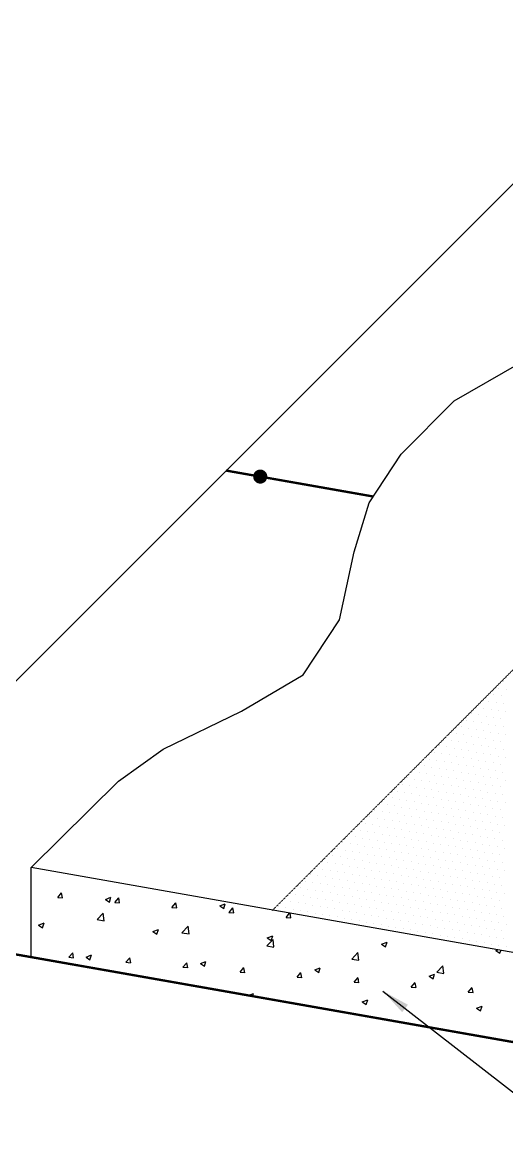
# Model space of a CAD drawing. Header units: millimetres. Extents: x -2888 to 18917, y -816 to 5133.
# Drawn here: x 17260.7 to 17464.5, y 2924.5 to 3399.7 of the extents above; entities that cross this region are included whole.
import ezdxf

# ---------------------------------------------------------------- set-up
doc = ezdxf.new("R2010")
doc.units = ezdxf.units.MM
doc.linetypes.add('PUNTEGGIATA', pattern=[0.25, 0, -0.25])
doc.layers.add('GRI_R_254', color=254, linetype='Continuous')

# ---------------------------------------------------------------- blocks, each defined once
blk = doc.blocks.new('*X49')
at = {"color": 0}
for p, q in [((38.1496, 77.0322), (38.1496, 77.0322)), ((38.0861, 76.9467), (38.0861, 76.9467)), ((38.1179, 76.9894), (38.1179, 76.9894)), ((38.1648, 76.9812), (38.1648, 76.9812)), ((37.9758, 76.8694), (37.9758, 76.8694)), ((38.0544, 76.9039), (38.0544, 76.9039)), ((38.1013, 76.8956), (38.1013, 76.8956)), ((38.133, 76.9384), (38.133, 76.9384)), ((38.1482, 76.8873), (38.1482, 76.8873)), ((37.9441, 76.8266), (37.9441, 76.8266)), ((37.991, 76.8184), (37.991, 76.8184)), ((38.0227, 76.8611), (38.0227, 76.8611)), ((38.0379, 76.8101), (38.0379, 76.8101)), ((38.0696, 76.8529), (38.0696, 76.8529)), ((38.0848, 76.8018), (38.0848, 76.8018)), ((38.1165, 76.8446), (38.1165, 76.8446)), ((38.1634, 76.8363), (38.1634, 76.8363)), ((37.8806, 76.7411), (37.8806, 76.7411)), ((37.9124, 76.7839), (37.9124, 76.7839)), ((37.9275, 76.7328), (37.9275, 76.7328)), ((37.9593, 76.7756), (37.9593, 76.7756)), ((37.9744, 76.7246), (37.9744, 76.7246)), ((38.0062, 76.7673), (38.0062, 76.7673)), ((38.0531, 76.759), (38.0531, 76.759)), ((38.1, 76.7508), (38.1, 76.7508)), ((38.1317, 76.7935), (38.1317, 76.7935)), ((38.1469, 76.7425), (38.1469, 76.7425)), ((37.7703, 76.6638), (37.7703, 76.6638)), ((37.8172, 76.6556), (37.8172, 76.6556)), ((37.8489, 76.6983), (37.8489, 76.6983)), ((37.8958, 76.6901), (37.8958, 76.6901)), ((37.9427, 76.6818), (37.9427, 76.6818)), ((37.9896, 76.6735), (37.9896, 76.6735)), ((38.0213, 76.7163), (38.0213, 76.7163)), ((38.0365, 76.6652), (38.0365, 76.6652)), ((38.0682, 76.708), (38.0682, 76.708)), ((38.0834, 76.657), (38.0834, 76.657)), ((38.1151, 76.6997), (38.1151, 76.6997)), ((38.162, 76.6915), (38.162, 76.6915)), ((37.7386, 76.6211), (37.7386, 76.6211)), ((37.7855, 76.6128), (37.7855, 76.6128)), ((37.8324, 76.6045), (37.8324, 76.6045)), ((37.8641, 76.6473), (37.8641, 76.6473)), ((37.8793, 76.5963), (37.8793, 76.5963)), ((37.911, 76.639), (37.911, 76.639)), ((37.9262, 76.588), (37.9262, 76.588)), ((37.9579, 76.6307), (37.9579, 76.6307)), ((38.0048, 76.6225), (38.0048, 76.6225)), ((38.0517, 76.6142), (38.0517, 76.6142)), ((38.0986, 76.6059), (38.0986, 76.6059)), ((38.1303, 76.6487), (38.1303, 76.6487)), ((38.1455, 76.5977), (38.1455, 76.5977)), ((37.6751, 76.5355), (37.6751, 76.5355)), ((37.7068, 76.5783), (37.7068, 76.5783)), ((37.722, 76.5273), (37.722, 76.5273)), ((37.7537, 76.57), (37.7537, 76.57)), ((37.7689, 76.519), (37.7689, 76.519)), ((37.8006, 76.5618), (37.8006, 76.5618)), ((37.8158, 76.5107), (37.8158, 76.5107)), ((37.8476, 76.5535), (37.8476, 76.5535)), ((37.8945, 76.5452), (37.8945, 76.5452)), ((37.9414, 76.5369), (37.9414, 76.5369)), ((37.9731, 76.5797), (37.9731, 76.5797)), ((37.9883, 76.5287), (37.9883, 76.5287)), ((38.02, 76.5714), (38.02, 76.5714)), ((38.0352, 76.5204), (38.0352, 76.5204)), ((38.0669, 76.5632), (38.0669, 76.5632)), ((38.0821, 76.5121), (38.0821, 76.5121)), ((38.1138, 76.5549), (38.1138, 76.5549)), ((38.1607, 76.5466), (38.1607, 76.5466)), ((37.5648, 76.4583), (37.5648, 76.4583)), ((37.6117, 76.45), (37.6117, 76.45)), ((37.6434, 76.4928), (37.6434, 76.4928)), ((37.6586, 76.4417), (37.6586, 76.4417)), ((37.6903, 76.4845), (37.6903, 76.4845)), ((37.7372, 76.4762), (37.7372, 76.4762)), ((37.7841, 76.468), (37.7841, 76.468)), ((37.831, 76.4597), (37.831, 76.4597)), ((37.8627, 76.5024), (37.8627, 76.5024)), ((37.8779, 76.4514), (37.8779, 76.4514)), ((37.9096, 76.4942), (37.9096, 76.4942)), ((37.9248, 76.4431), (37.9248, 76.4431)), ((37.9565, 76.4859), (37.9565, 76.4859)), ((38.0034, 76.4776), (38.0034, 76.4776)), ((38.0503, 76.4694), (38.0503, 76.4694)), ((38.0972, 76.4611), (38.0972, 76.4611)), ((38.129, 76.5039), (38.129, 76.5039)), ((38.1441, 76.4528), (38.1441, 76.4528)), ((37.5013, 76.3727), (37.5013, 76.3727)), ((37.5331, 76.4155), (37.5331, 76.4155)), ((37.5482, 76.3645), (37.5482, 76.3645)), ((37.58, 76.4072), (37.58, 76.4072)), ((37.6269, 76.399), (37.6269, 76.399)), ((37.6738, 76.3907), (37.6738, 76.3907)), ((37.7055, 76.4335), (37.7055, 76.4335)), ((37.7207, 76.3824), (37.7207, 76.3824)), ((37.7524, 76.4252), (37.7524, 76.4252)), ((37.7676, 76.3742), (37.7676, 76.3742)), ((37.7993, 76.4169), (37.7993, 76.4169)), ((37.8145, 76.3659), (37.8145, 76.3659)), ((37.8462, 76.4086), (37.8462, 76.4086)), ((37.8931, 76.4004), (37.8931, 76.4004)), ((37.94, 76.3921), (37.94, 76.3921)), ((37.9717, 76.4349), (37.9717, 76.4349)), ((37.9869, 76.3838), (37.9869, 76.3838)), ((38.0186, 76.4266), (38.0186, 76.4266)), ((38.0338, 76.3756), (38.0338, 76.3756)), ((38.0655, 76.4183), (38.0655, 76.4183)), ((38.0807, 76.3673), (38.0807, 76.3673)), ((38.1124, 76.4101), (38.1124, 76.4101)), ((38.1593, 76.4018), (38.1593, 76.4018)), ((37.4696, 76.33), (37.4696, 76.33)), ((37.5165, 76.3217), (37.5165, 76.3217)), ((37.5634, 76.3134), (37.5634, 76.3134)), ((37.5951, 76.3562), (37.5951, 76.3562)), ((37.6103, 76.3052), (37.6103, 76.3052)), ((37.642, 76.3479), (37.642, 76.3479)), ((37.6572, 76.2969), (37.6572, 76.2969)), ((37.6889, 76.3397), (37.6889, 76.3397)), ((37.7358, 76.3314), (37.7358, 76.3314)), ((37.7827, 76.3231), (37.7827, 76.3231)), ((37.8297, 76.3148), (37.8297, 76.3148)), ((37.8614, 76.3576), (37.8614, 76.3576)), ((37.8766, 76.3066), (37.8766, 76.3066)), ((37.9083, 76.3493), (37.9083, 76.3493)), ((37.9235, 76.2983), (37.9235, 76.2983)), ((37.9552, 76.3411), (37.9552, 76.3411)), ((38.0021, 76.3328), (38.0021, 76.3328)), ((38.049, 76.3245), (38.049, 76.3245)), ((38.0959, 76.3163), (38.0959, 76.3163)), ((38.1276, 76.359), (38.1276, 76.359)), ((38.1428, 76.308), (38.1428, 76.308)), ((37.3593, 76.2527), (37.3593, 76.2527)), ((37.4062, 76.2444), (37.4062, 76.2444)), ((37.4379, 76.2872), (37.4379, 76.2872)), ((37.4531, 76.2362), (37.4531, 76.2362)), ((37.4848, 76.2789), (37.4848, 76.2789)), ((37.5, 76.2279), (37.5, 76.2279)), ((37.5317, 76.2707), (37.5317, 76.2707)), ((37.5786, 76.2624), (37.5786, 76.2624)), ((37.6255, 76.2541), (37.6255, 76.2541)), ((37.6724, 76.2459), (37.6724, 76.2459)), ((37.7041, 76.2886), (37.7041, 76.2886)), ((37.7193, 76.2376), (37.7193, 76.2376)), ((37.751, 76.2803), (37.751, 76.2803)), ((37.7662, 76.2293), (37.7662, 76.2293)), ((37.7979, 76.2721), (37.7979, 76.2721)), ((37.8131, 76.221), (37.8131, 76.221)), ((37.8448, 76.2638), (37.8448, 76.2638)), ((37.8917, 76.2555), (37.8917, 76.2555)), ((37.9386, 76.2473), (37.9386, 76.2473)), ((37.9704, 76.29), (37.9704, 76.29)), ((37.9855, 76.239), (37.9855, 76.239)), ((38.0173, 76.2818), (38.0173, 76.2818)), ((38.0324, 76.2307), (38.0324, 76.2307)), ((38.0642, 76.2735), (38.0642, 76.2735)), ((38.0793, 76.2225), (38.0793, 76.2225)), ((38.1111, 76.2652), (38.1111, 76.2652)), ((38.158, 76.257), (38.158, 76.257)), ((37.2958, 76.1672), (37.2958, 76.1672)), ((37.3276, 76.2099), (37.3276, 76.2099)), ((37.3427, 76.1589), (37.3427, 76.1589)), ((37.3745, 76.2017), (37.3745, 76.2017)), ((37.3896, 76.1506), (37.3896, 76.1506)), ((37.4214, 76.1934), (37.4214, 76.1934)), ((37.4683, 76.1851), (37.4683, 76.1851)), ((37.5152, 76.1769), (37.5152, 76.1769)), ((37.5469, 76.2196), (37.5469, 76.2196)), ((37.5621, 76.1686), (37.5621, 76.1686)), ((37.5938, 76.2114), (37.5938, 76.2114)), ((37.609, 76.1603), (37.609, 76.1603)), ((37.6407, 76.2031), (37.6407, 76.2031)), ((37.6559, 76.152), (37.6559, 76.152)), ((37.6876, 76.1948), (37.6876, 76.1948)), ((37.7345, 76.1865), (37.7345, 76.1865)), ((37.7814, 76.1783), (37.7814, 76.1783)), ((37.8283, 76.17), (37.8283, 76.17)), ((37.86, 76.2128), (37.86, 76.2128)), ((37.8752, 76.1617), (37.8752, 76.1617)), ((37.9069, 76.2045), (37.9069, 76.2045)), ((37.9221, 76.1535), (37.9221, 76.1535)), ((37.9538, 76.1962), (37.9538, 76.1962)), ((38.0007, 76.188), (38.0007, 76.188)), ((38.0476, 76.1797), (38.0476, 76.1797)), ((38.0945, 76.1714), (38.0945, 76.1714)), ((38.1262, 76.2142), (38.1262, 76.2142)), ((38.1414, 76.1632), (38.1414, 76.1632)), ((37.2324, 76.0816), (37.2324, 76.0816)), ((37.2641, 76.1244), (37.2641, 76.1244)), ((37.311, 76.1161), (37.311, 76.1161)), ((37.3579, 76.1079), (37.3579, 76.1079)), ((37.4048, 76.0996), (37.4048, 76.0996)), ((37.4365, 76.1424), (37.4365, 76.1424)), ((37.4517, 76.0913), (37.4517, 76.0913)), ((37.4834, 76.1341), (37.4834, 76.1341)), ((37.4986, 76.0831), (37.4986, 76.0831)), ((37.5303, 76.1258), (37.5303, 76.1258)), ((37.5772, 76.1176), (37.5772, 76.1176)), ((37.6241, 76.1093), (37.6241, 76.1093)), ((37.671, 76.101), (37.671, 76.101)), ((37.7028, 76.1438), (37.7028, 76.1438)), ((37.7179, 76.0927), (37.7179, 76.0927)), ((37.7497, 76.1355), (37.7497, 76.1355)), ((37.7649, 76.0845), (37.7649, 76.0845)), ((37.7966, 76.1272), (37.7966, 76.1272)), ((37.8118, 76.0762), (37.8118, 76.0762)), ((37.8435, 76.119), (37.8435, 76.119)), ((37.8904, 76.1107), (37.8904, 76.1107)), ((37.9373, 76.1024), (37.9373, 76.1024)), ((37.969, 76.1452), (37.969, 76.1452)), ((37.9842, 76.0942), (37.9842, 76.0942)), ((38.0159, 76.1369), (38.0159, 76.1369)), ((38.0311, 76.0859), (38.0311, 76.0859)), ((38.0628, 76.1287), (38.0628, 76.1287)), ((38.078, 76.0776), (38.078, 76.0776)), ((38.1097, 76.1204), (38.1097, 76.1204)), ((38.1566, 76.1121), (38.1566, 76.1121)), ((37.1221, 76.0044), (37.1221, 76.0044)), ((37.1538, 76.0471), (37.1538, 76.0471)), ((37.2007, 76.0389), (37.2007, 76.0389)), ((37.2476, 76.0306), (37.2476, 76.0306)), ((37.2793, 76.0734), (37.2793, 76.0734)), ((37.2945, 76.0223), (37.2945, 76.0223)), ((37.3262, 76.0651), (37.3262, 76.0651)), ((37.3414, 76.0141), (37.3414, 76.0141)), ((37.3731, 76.0568), (37.3731, 76.0568)), ((37.3883, 76.0058), (37.3883, 76.0058)), ((37.42, 76.0486), (37.42, 76.0486)), ((37.4669, 76.0403), (37.4669, 76.0403)), ((37.5138, 76.032), (37.5138, 76.032)), ((37.5455, 76.0748), (37.5455, 76.0748)), ((37.5607, 76.0237), (37.5607, 76.0237)), ((37.5924, 76.0665), (37.5924, 76.0665)), ((37.6076, 76.0155), (37.6076, 76.0155)), ((37.6393, 76.0582), (37.6393, 76.0582)), ((37.6545, 76.0072), (37.6545, 76.0072)), ((37.6862, 76.05), (37.6862, 76.05)), ((37.7331, 76.0417), (37.7331, 76.0417)), ((37.78, 76.0334), (37.78, 76.0334)), ((37.8269, 76.0252), (37.8269, 76.0252)), ((37.8587, 76.0679), (37.8587, 76.0679)), ((37.8738, 76.0169), (37.8738, 76.0169)), ((37.9056, 76.0597), (37.9056, 76.0597)), ((37.9207, 76.0086), (37.9207, 76.0086)), ((37.9525, 76.0514), (37.9525, 76.0514)), ((37.9994, 76.0431), (37.9994, 76.0431)), ((38.0463, 76.0349), (38.0463, 76.0349)), ((38.0932, 76.0266), (38.0932, 76.0266)), ((38.1249, 76.0693), (38.1249, 76.0693)), ((38.1401, 76.0183), (38.1401, 76.0183)), ((37.0903, 75.9616), (37.0903, 75.9616)), ((37.1372, 75.9533), (37.1372, 75.9533)), ((37.169, 75.9961), (37.169, 75.9961)), ((37.1841, 75.9451), (37.1841, 75.9451)), ((37.2159, 75.9878), (37.2159, 75.9878)), ((37.231, 75.9368), (37.231, 75.9368)), ((37.2628, 75.9796), (37.2628, 75.9796)), ((37.3097, 75.9713), (37.3097, 75.9713)), ((37.3566, 75.963), (37.3566, 75.963)), ((37.4035, 75.9548), (37.4035, 75.9548)), ((37.4352, 75.9975), (37.4352, 75.9975)), ((37.4504, 75.9465), (37.4504, 75.9465)), ((37.4821, 75.9893), (37.4821, 75.9893)), ((37.4973, 75.9382), (37.4973, 75.9382)), ((37.529, 75.981), (37.529, 75.981)), ((37.5759, 75.9727), (37.5759, 75.9727)), ((37.6228, 75.9644), (37.6228, 75.9644)), ((37.6697, 75.9562), (37.6697, 75.9562)), ((37.7014, 75.9989), (37.7014, 75.9989)), ((37.7166, 75.9479), (37.7166, 75.9479)), ((37.7483, 75.9907), (37.7483, 75.9907)), ((37.7635, 75.9396), (37.7635, 75.9396)), ((37.7952, 75.9824), (37.7952, 75.9824)), ((37.8421, 75.9741), (37.8421, 75.9741)), ((37.889, 75.9659), (37.889, 75.9659)), ((37.9359, 75.9576), (37.9359, 75.9576)), ((37.9676, 76.0004), (37.9676, 76.0004)), ((37.9828, 75.9493), (37.9828, 75.9493)), ((38.0145, 75.9921), (38.0145, 75.9921)), ((38.0297, 75.941), (38.0297, 75.941)), ((38.0614, 75.9838), (38.0614, 75.9838)), ((38.0766, 75.9328), (38.0766, 75.9328)), ((38.1083, 75.9755), (38.1083, 75.9755)), ((38.1552, 75.9673), (38.1552, 75.9673)), ((37.0269, 75.8761), (37.0269, 75.8761)), ((37.0586, 75.9188), (37.0586, 75.9188)), ((37.0738, 75.8678), (37.0738, 75.8678)), ((37.1055, 75.9106), (37.1055, 75.9106)), ((37.1524, 75.9023), (37.1524, 75.9023)), ((37.1993, 75.894), (37.1993, 75.894)), ((37.2462, 75.8858), (37.2462, 75.8858)), ((37.2779, 75.9285), (37.2779, 75.9285)), ((37.2931, 75.8775), (37.2931, 75.8775)), ((37.3248, 75.9203), (37.3248, 75.9203)), ((37.34, 75.8692), (37.34, 75.8692)), ((37.3717, 75.912), (37.3717, 75.912)), ((37.3869, 75.861), (37.3869, 75.861)), ((37.4186, 75.9037), (37.4186, 75.9037)), ((37.4655, 75.8954), (37.4655, 75.8954)), ((37.5124, 75.8872), (37.5124, 75.8872)), ((37.5442, 75.9299), (37.5442, 75.9299)), ((37.5593, 75.8789), (37.5593, 75.8789)), ((37.5911, 75.9217), (37.5911, 75.9217)), ((37.6062, 75.8706), (37.6062, 75.8706)), ((37.638, 75.9134), (37.638, 75.9134)), ((37.6531, 75.8624), (37.6531, 75.8624)), ((37.6849, 75.9051), (37.6849, 75.9051)), ((37.7318, 75.8969), (37.7318, 75.8969)), ((37.7787, 75.8886), (37.7787, 75.8886)), ((37.8104, 75.9314), (37.8104, 75.9314)), ((37.8256, 75.8803), (37.8256, 75.8803)), ((37.8573, 75.9231), (37.8573, 75.9231)), ((37.8725, 75.8721), (37.8725, 75.8721)), ((37.9042, 75.9148), (37.9042, 75.9148)), ((37.9194, 75.8638), (37.9194, 75.8638)), ((37.9511, 75.9066), (37.9511, 75.9066)), ((37.998, 75.8983), (37.998, 75.8983)), ((38.0449, 75.89), (38.0449, 75.89)), ((38.0918, 75.8817), (38.0918, 75.8817)), ((38.1235, 75.9245), (38.1235, 75.9245)), ((38.1387, 75.8735), (38.1387, 75.8735)), ((36.9165, 75.7988), (36.9165, 75.7988)), ((36.9483, 75.8416), (36.9483, 75.8416)), ((36.9634, 75.7905), (36.9634, 75.7905)), ((36.9952, 75.8333), (36.9952, 75.8333)), ((37.0421, 75.825), (37.0421, 75.825)), ((37.089, 75.8168), (37.089, 75.8168)), ((37.1207, 75.8595), (37.1207, 75.8595)), ((37.1359, 75.8085), (37.1359, 75.8085)), ((37.1676, 75.8513), (37.1676, 75.8513)), ((37.1828, 75.8002), (37.1828, 75.8002)), ((37.2145, 75.843), (37.2145, 75.843)), ((37.2297, 75.792), (37.2297, 75.792)), ((37.2614, 75.8347), (37.2614, 75.8347)), ((37.3083, 75.8265), (37.3083, 75.8265)), ((37.3552, 75.8182), (37.3552, 75.8182)), ((37.4021, 75.8099), (37.4021, 75.8099)), ((37.4338, 75.8527), (37.4338, 75.8527)), ((37.449, 75.8016), (37.449, 75.8016)), ((37.4807, 75.8444), (37.4807, 75.8444)), ((37.4959, 75.7934), (37.4959, 75.7934)), ((37.5276, 75.8361), (37.5276, 75.8361)), ((37.5745, 75.8279), (37.5745, 75.8279)), ((37.6214, 75.8196), (37.6214, 75.8196)), ((37.6683, 75.8113), (37.6683, 75.8113)), ((37.7, 75.8541), (37.7, 75.8541)), ((37.7152, 75.8031), (37.7152, 75.8031)), ((37.747, 75.8458), (37.747, 75.8458)), ((37.7621, 75.7948), (37.7621, 75.7948)), ((37.7939, 75.8376), (37.7939, 75.8376)), ((37.8408, 75.8293), (37.8408, 75.8293)), ((37.8877, 75.821), (37.8877, 75.821)), ((37.9346, 75.8127), (37.9346, 75.8127)), ((37.9663, 75.8555), (37.9663, 75.8555)), ((37.9815, 75.8045), (37.9815, 75.8045)), ((38.0132, 75.8472), (38.0132, 75.8472)), ((38.0284, 75.7962), (38.0284, 75.7962)), ((38.0601, 75.839), (38.0601, 75.839)), ((38.0753, 75.7879), (38.0753, 75.7879)), ((38.107, 75.8307), (38.107, 75.8307)), ((38.1539, 75.8224), (38.1539, 75.8224)), ((36.8848, 75.756), (36.8848, 75.756)), ((36.9317, 75.7478), (36.9317, 75.7478)), ((36.9786, 75.7395), (36.9786, 75.7395)), ((37.0103, 75.7823), (37.0103, 75.7823)), ((37.0255, 75.7312), (37.0255, 75.7312)), ((37.0573, 75.774), (37.0573, 75.774)), ((37.0724, 75.723), (37.0724, 75.723)), ((37.1042, 75.7657), (37.1042, 75.7657)), ((37.1511, 75.7575), (37.1511, 75.7575)), ((37.198, 75.7492), (37.198, 75.7492)), ((37.2449, 75.7409), (37.2449, 75.7409)), ((37.2766, 75.7837), (37.2766, 75.7837)), ((37.2918, 75.7327), (37.2918, 75.7327)), ((37.3235, 75.7754), (37.3235, 75.7754)), ((37.3387, 75.7244), (37.3387, 75.7244)), ((37.3704, 75.7671), (37.3704, 75.7671)), ((37.3856, 75.7161), (37.3856, 75.7161)), ((37.4173, 75.7589), (37.4173, 75.7589)), ((37.4642, 75.7506), (37.4642, 75.7506)), ((37.5111, 75.7423), (37.5111, 75.7423)), ((37.5428, 75.7851), (37.5428, 75.7851)), ((37.558, 75.7341), (37.558, 75.7341)), ((37.5897, 75.7768), (37.5897, 75.7768)), ((37.6049, 75.7258), (37.6049, 75.7258)), ((37.6366, 75.7686), (37.6366, 75.7686)), ((37.6518, 75.7175), (37.6518, 75.7175)), ((37.6835, 75.7603), (37.6835, 75.7603)), ((37.7304, 75.752), (37.7304, 75.752)), ((37.7773, 75.7438), (37.7773, 75.7438)), ((37.809, 75.7865), (37.809, 75.7865)), ((37.8242, 75.7355), (37.8242, 75.7355)), ((37.8559, 75.7783), (37.8559, 75.7783)), ((37.8711, 75.7272), (37.8711, 75.7272)), ((37.9028, 75.77), (37.9028, 75.77)), ((37.918, 75.7189), (37.918, 75.7189)), ((37.9497, 75.7617), (37.9497, 75.7617)), ((37.9966, 75.7534), (37.9966, 75.7534)), ((38.0435, 75.7452), (38.0435, 75.7452)), ((38.0904, 75.7369), (38.0904, 75.7369)), ((38.1222, 75.7797), (38.1222, 75.7797)), ((38.1373, 75.7286), (38.1373, 75.7286)), ((36.8214, 75.6705), (36.8214, 75.6705)), ((36.8531, 75.7133), (36.8531, 75.7133)), ((36.8683, 75.6622), (36.8683, 75.6622)), ((36.9, 75.705), (36.9, 75.705)), ((36.9152, 75.654), (36.9152, 75.654)), ((36.9469, 75.6967), (36.9469, 75.6967)), ((36.9621, 75.6457), (36.9621, 75.6457)), ((36.9938, 75.6885), (36.9938, 75.6885)), ((37.0407, 75.6802), (37.0407, 75.6802)), ((37.0876, 75.6719), (37.0876, 75.6719)), ((37.1193, 75.7147), (37.1193, 75.7147)), ((37.1345, 75.6637), (37.1345, 75.6637)), ((37.1662, 75.7064), (37.1662, 75.7064)), ((37.1814, 75.6554), (37.1814, 75.6554)), ((37.2131, 75.6982), (37.2131, 75.6982)), ((37.2283, 75.6471), (37.2283, 75.6471)), ((37.26, 75.6899), (37.26, 75.6899)), ((37.3069, 75.6816), (37.3069, 75.6816)), ((37.3538, 75.6733), (37.3538, 75.6733)), ((37.4007, 75.6651), (37.4007, 75.6651)), ((37.4325, 75.7078), (37.4325, 75.7078)), ((37.4476, 75.6568), (37.4476, 75.6568)), ((37.4794, 75.6996), (37.4794, 75.6996)), ((37.4945, 75.6485), (37.4945, 75.6485)), ((37.5263, 75.6913), (37.5263, 75.6913)), ((37.5732, 75.683), (37.5732, 75.683)), ((37.6201, 75.6748), (37.6201, 75.6748)), ((37.667, 75.6665), (37.667, 75.6665)), ((37.6987, 75.7093), (37.6987, 75.7093)), ((37.7139, 75.6582), (37.7139, 75.6582)), ((37.7456, 75.701), (37.7456, 75.701)), ((37.7608, 75.65), (37.7608, 75.65)), ((37.7925, 75.6927), (37.7925, 75.6927)), ((37.8394, 75.6844), (37.8394, 75.6844)), ((37.8863, 75.6762), (37.8863, 75.6762)), ((37.9332, 75.6679), (37.9332, 75.6679)), ((37.9649, 75.7107), (37.9649, 75.7107)), ((37.9801, 75.6596), (37.9801, 75.6596)), ((38.0118, 75.7024), (38.0118, 75.7024)), ((38.027, 75.6514), (38.027, 75.6514)), ((38.0587, 75.6941), (38.0587, 75.6941)), ((38.1056, 75.6859), (38.1056, 75.6859)), ((38.1525, 75.6776), (38.1525, 75.6776)), ((36.711, 75.5933), (36.711, 75.5933)), ((36.7428, 75.636), (36.7428, 75.636)), ((36.7579, 75.585), (36.7579, 75.585)), ((36.7897, 75.6277), (36.7897, 75.6277)), ((36.8048, 75.5767), (36.8048, 75.5767)), ((36.8366, 75.6195), (36.8366, 75.6195)), ((36.8835, 75.6112), (36.8835, 75.6112)), ((36.9304, 75.6029), (36.9304, 75.6029)), ((36.9773, 75.5947), (36.9773, 75.5947)), ((37.009, 75.6374), (37.009, 75.6374)), ((37.0242, 75.5864), (37.0242, 75.5864)), ((37.0559, 75.6292), (37.0559, 75.6292)), ((37.0711, 75.5781), (37.0711, 75.5781)), ((37.1028, 75.6209), (37.1028, 75.6209)), ((37.1497, 75.6126), (37.1497, 75.6126)), ((37.1966, 75.6044), (37.1966, 75.6044)), ((37.2435, 75.5961), (37.2435, 75.5961)), ((37.2752, 75.6389), (37.2752, 75.6389)), ((37.2904, 75.5878), (37.2904, 75.5878)), ((37.3221, 75.6306), (37.3221, 75.6306)), ((37.3373, 75.5795), (37.3373, 75.5795)), ((37.369, 75.6223), (37.369, 75.6223)), ((37.4159, 75.614), (37.4159, 75.614)), ((37.4628, 75.6058), (37.4628, 75.6058)), ((37.5097, 75.5975), (37.5097, 75.5975)), ((37.5414, 75.6403), (37.5414, 75.6403)), ((37.5566, 75.5892), (37.5566, 75.5892)), ((37.5883, 75.632), (37.5883, 75.632)), ((37.6035, 75.581), (37.6035, 75.581)), ((37.6352, 75.6237), (37.6352, 75.6237)), ((37.6504, 75.5727), (37.6504, 75.5727)), ((37.6822, 75.6155), (37.6822, 75.6155)), ((37.7291, 75.6072), (37.7291, 75.6072)), ((37.776, 75.5989), (37.776, 75.5989)), ((37.8077, 75.6417), (37.8077, 75.6417)), ((37.8229, 75.5906), (37.8229, 75.5906)), ((37.8546, 75.6334), (37.8546, 75.6334)), ((37.8698, 75.5824), (37.8698, 75.5824)), ((37.9015, 75.6251), (37.9015, 75.6251)), ((37.9167, 75.5741), (37.9167, 75.5741)), ((37.9484, 75.6169), (37.9484, 75.6169)), ((37.9953, 75.6086), (37.9953, 75.6086)), ((38.0422, 75.6003), (38.0422, 75.6003)), ((38.0739, 75.6431), (38.0739, 75.6431)), ((38.0891, 75.5921), (38.0891, 75.5921)), ((38.1208, 75.6348), (38.1208, 75.6348)), ((38.136, 75.5838), (38.136, 75.5838)), ((36.8517, 75.5684), (36.8517, 75.5684)), ((36.8986, 75.5602), (36.8986, 75.5602)), ((36.9455, 75.5519), (36.9455, 75.5519)), ((36.9924, 75.5436), (36.9924, 75.5436)), ((37.0394, 75.5354), (37.0394, 75.5354)), ((37.0863, 75.5271), (37.0863, 75.5271)), ((37.118, 75.5699), (37.118, 75.5699)), ((37.1332, 75.5188), (37.1332, 75.5188)), ((37.1649, 75.5616), (37.1649, 75.5616)), ((37.1801, 75.5106), (37.1801, 75.5106)), ((37.2118, 75.5533), (37.2118, 75.5533)), ((37.227, 75.5023), (37.227, 75.5023)), ((37.2587, 75.545), (37.2587, 75.545)), ((37.3056, 75.5368), (37.3056, 75.5368)), ((37.3525, 75.5285), (37.3525, 75.5285)), ((37.3842, 75.5713), (37.3842, 75.5713)), ((37.3994, 75.5202), (37.3994, 75.5202)), ((37.4311, 75.563), (37.4311, 75.563)), ((37.4463, 75.512), (37.4463, 75.512)), ((37.478, 75.5547), (37.478, 75.5547)), ((37.4932, 75.5037), (37.4932, 75.5037)), ((37.5249, 75.5465), (37.5249, 75.5465)), ((37.5718, 75.5382), (37.5718, 75.5382)), ((37.6187, 75.5299), (37.6187, 75.5299)), ((37.6656, 75.5217), (37.6656, 75.5217)), ((37.6973, 75.5644), (37.6973, 75.5644)), ((37.7125, 75.5134), (37.7125, 75.5134)), ((37.7442, 75.5562), (37.7442, 75.5562)), ((37.7594, 75.5051), (37.7594, 75.5051)), ((37.7911, 75.5479), (37.7911, 75.5479)), ((37.838, 75.5396), (37.838, 75.5396)), ((37.8849, 75.5313), (37.8849, 75.5313)), ((37.9318, 75.5231), (37.9318, 75.5231)), ((37.9636, 75.5658), (37.9636, 75.5658)), ((37.9787, 75.5148), (37.9787, 75.5148)), ((38.0105, 75.5576), (38.0105, 75.5576)), ((38.0256, 75.5065), (38.0256, 75.5065)), ((38.0574, 75.5493), (38.0574, 75.5493)), ((38.1043, 75.541), (38.1043, 75.541)), ((38.1512, 75.5328), (38.1512, 75.5328)), ((37.2739, 75.494), (37.2739, 75.494)), ((37.3208, 75.4857), (37.3208, 75.4857)), ((37.3677, 75.4775), (37.3677, 75.4775)), ((37.4146, 75.4692), (37.4146, 75.4692)), ((37.4615, 75.4609), (37.4615, 75.4609)), ((37.5084, 75.4527), (37.5084, 75.4527)), ((37.5401, 75.4954), (37.5401, 75.4954)), ((37.5553, 75.4444), (37.5553, 75.4444)), ((37.587, 75.4872), (37.587, 75.4872)), ((37.6022, 75.4361), (37.6022, 75.4361)), ((37.6339, 75.4789), (37.6339, 75.4789)), ((37.6491, 75.4279), (37.6491, 75.4279)), ((37.6808, 75.4706), (37.6808, 75.4706)), ((37.7277, 75.4623), (37.7277, 75.4623)), ((37.7746, 75.4541), (37.7746, 75.4541)), ((37.8063, 75.4968), (37.8063, 75.4968)), ((37.8215, 75.4458), (37.8215, 75.4458)), ((37.8532, 75.4886), (37.8532, 75.4886)), ((37.8684, 75.4375), (37.8684, 75.4375)), ((37.9001, 75.4803), (37.9001, 75.4803)), ((37.9153, 75.4293), (37.9153, 75.4293)), ((37.947, 75.472), (37.947, 75.472)), ((37.9939, 75.4638), (37.9939, 75.4638)), ((38.0408, 75.4555), (38.0408, 75.4555)), ((38.0725, 75.4983), (38.0725, 75.4983)), ((38.0877, 75.4472), (38.0877, 75.4472)), ((38.1194, 75.49), (38.1194, 75.49)), ((38.1346, 75.439), (38.1346, 75.439)), ((38.1663, 75.4817), (38.1663, 75.4817)), ((37.696, 75.4196), (37.696, 75.4196)), ((37.7429, 75.4113), (37.7429, 75.4113)), ((37.7898, 75.403), (37.7898, 75.403)), ((37.8367, 75.3948), (37.8367, 75.3948)), ((37.8836, 75.3865), (37.8836, 75.3865)), ((37.9305, 75.3782), (37.9305, 75.3782)), ((37.9622, 75.421), (37.9622, 75.421)), ((37.9774, 75.37), (37.9774, 75.37)), ((38.0091, 75.4127), (38.0091, 75.4127)), ((38.0243, 75.3617), (38.0243, 75.3617)), ((38.056, 75.4045), (38.056, 75.4045)), ((38.1029, 75.3962), (38.1029, 75.3962)), ((38.1498, 75.3879), (38.1498, 75.3879)), ((38.0712, 75.3534), (38.0712, 75.3534)), ((38.1181, 75.3452), (38.1181, 75.3452)), ((38.165, 75.3369), (38.165, 75.3369))]:
    blk.add_line(p, q, dxfattribs=at)

msp = doc.modelspace()

# ---------------------------------------------------------------- linework, layer by layer
at = {"color": 0}
for p, q in [((17275.5527, 3031.0839, -4082152320.988), (17277.1683, 3033.0093, -4082152320.988)), ((17277.5686, 3030.8894, -4082152320.988), (17277.1811, 3032.9901, -4082152320.988)), ((17275.5504, 3031.082, -4082152320.988), (17277.5535, 3030.9067, -4082152320.988)), ((17295.6003, 3030.233, -4082152320.988), (17297.9468, 3031.1338, -4082152320.988)), ((17295.6027, 3030.2281, -4082152320.988), (17297.2697, 3029.1037, -4082152320.988)), ((17297.2717, 3029.1047, -4082152320.988), (17297.9512, 3031.1298, -4082152320.988)), ((17299.5876, 3028.979, -4082152320.988), (17301.5907, 3028.8038, -4082152320.988)), ((17299.59, 3028.9809, -4082152320.988), (17301.2056, 3030.9063, -4082152320.988)), ((17301.6058, 3028.7863, -4082152320.988), (17301.2183, 3030.8869, -4082152320.988)), ((17323.6273, 3026.8779, -4082152320.988), (17325.2429, 3028.8033, -4082152320.988)), ((17325.6429, 3026.6831, -4082152320.988), (17325.2555, 3028.7838, -4082152320.988)), ((17343.7623, 3027.5491, -4082152320.988), (17346.1088, 3028.4498, -4082152320.988)), ((17343.7645, 3027.5442, -4082152320.988), (17345.4315, 3026.4198, -4082152320.988)), ((17345.4336, 3026.4207, -4082152320.988), (17346.1131, 3028.4458, -4082152320.988)), ((17292.0712, 3021.7591, -4082152320.988), (17294.6814, 3024.4796, -4082152320.988)), ((17295.0527, 3021.2918, -4082152320.988), (17294.6824, 3024.4744, -4082152320.988)), ((17323.6248, 3026.876, -4082152320.988), (17325.6279, 3026.7008, -4082152320.988)), ((17347.662, 3024.773, -4082152320.988), (17349.6651, 3024.5978, -4082152320.988)), ((17347.6646, 3024.7749, -4082152320.988), (17349.2802, 3026.7003, -4082152320.988)), ((17349.6801, 3024.58, -4082152320.988), (17349.2926, 3026.6806, -4082152320.988)), ((17371.6992, 3022.6701, -4082152320.988), (17373.7023, 3022.4948, -4082152320.988)), ((17371.7018, 3022.6719, -4082152320.988), (17373.1917, 3024.4475, -4082152320.988)), ((17373.7173, 3022.4768, -4082152320.988), (17373.3592, 3024.4179, -4082152320.988)), ((17267.4424, 3019.4242, -4082152320.988), (17269.7889, 3020.3249, -4082152320.988)), ((17267.4447, 3019.4193, -4082152320.988), (17269.1117, 3018.2949, -4082152320.988)), ((17269.1138, 3018.2958, -4082152320.988), (17269.7933, 3020.321, -4082152320.988)), ((17292.0756, 3021.749, -4082152320.988), (17295.0561, 3021.2867, -4082152320.988)), ((17327.8371, 3016.2121, -4082152320.988), (17330.4473, 3018.9325, -4082152320.988)), ((17330.8186, 3015.7447, -4082152320.988), (17330.4483, 3018.9274, -4082152320.988)), ((17315.6043, 3016.7402, -4082152320.988), (17317.9508, 3017.641, -4082152320.988)), ((17315.6066, 3016.7353, -4082152320.988), (17317.2736, 3015.6109, -4082152320.988)), ((17317.2756, 3015.6119, -4082152320.988), (17317.9551, 3017.637, -4082152320.988)), ((17327.8415, 3016.2019, -4082152320.988), (17330.822, 3015.7396, -4082152320.988)), ((17363.603, 3010.6651, -4082152320.988), (17366.2132, 3013.3855, -4082152320.988)), ((17363.7662, 3014.0562, -4082152320.988), (17366.1127, 3014.957, -4082152320.988)), ((17363.7684, 3014.0514, -4082152320.988), (17365.4354, 3012.927, -4082152320.988)), ((17365.4374, 3012.928, -4082152320.988), (17366.1169, 3014.9531, -4082152320.988)), ((17366.5845, 3010.1977, -4082152320.988), (17366.2143, 3013.3804, -4082152320.988)), ((17363.6074, 3010.6548, -4082152320.988), (17366.5879, 3010.1925, -4082152320.988)), ((17411.9281, 3011.3723, -4082152320.988), (17414.2746, 3012.273, -4082152320.988)), ((17411.9302, 3011.3674, -4082152320.988), (17413.5972, 3010.243, -4082152320.988)), ((17413.5992, 3010.244, -4082152320.988), (17414.2788, 3012.2691, -4082152320.988)), ((17460.09, 3008.6883, -4082152320.988), (17460.8695, 3008.9875, -4082152320.988)), ((17460.0921, 3008.6835, -4082152320.988), (17461.7591, 3007.5591, -4082152320.988)), ((17461.7611, 3007.5601, -4082152320.988), (17462.1635, 3008.7593, -4082152320.988)), ((17280.2003, 3005.8741, -4082152320.988), (17282.2034, 3005.6989, -4082152320.988)), ((17280.2027, 3005.876, -4082152320.988), (17281.8183, 3007.8014, -4082152320.988)), ((17282.2183, 3005.6815, -4082152320.988), (17281.8308, 3007.7822, -4082152320.988)), ((17287.4463, 3005.9314, -4082152320.988), (17289.7928, 3006.8321, -4082152320.988)), ((17287.4486, 3005.9265, -4082152320.988), (17289.1156, 3004.8021, -4082152320.988)), ((17289.1176, 3004.8031, -4082152320.988), (17289.7971, 3006.8282, -4082152320.988)), ((17304.2375, 3003.7712, -4082152320.988), (17306.2406, 3003.5959, -4082152320.988)), ((17304.24, 3003.773, -4082152320.988), (17305.8556, 3005.6984, -4082152320.988)), ((17306.2555, 3003.5784, -4082152320.988), (17305.868, 3005.679, -4082152320.988)), ((17335.6082, 3003.2474, -4082152320.988), (17337.9547, 3004.1481, -4082152320.988)), ((17337.2794, 3002.1191, -4082152320.988), (17337.9589, 3004.1443, -4082152320.988)), ((17399.3689, 3005.1181, -4082152320.988), (17401.9792, 3007.8385, -4082152320.988)), ((17399.3734, 3005.1077, -4082152320.988), (17402.3539, 3004.6454, -4082152320.988)), ((17402.3504, 3004.6507, -4082152320.988), (17401.9802, 3007.8334, -4082152320.988)), ((17328.2747, 3001.6682, -4082152320.988), (17330.2778, 3001.4929, -4082152320.988)), ((17328.2773, 3001.67, -4082152320.988), (17329.8929, 3003.5954, -4082152320.988)), ((17330.2926, 3001.4752, -4082152320.988), (17329.9052, 3003.5759, -4082152320.988)), ((17335.6104, 3003.2426, -4082152320.988), (17337.2774, 3002.1182, -4082152320.988)), ((17352.3119, 2999.5652, -4082152320.988), (17354.315, 2999.39, -4082152320.988)), ((17352.3145, 2999.567, -4082152320.988), (17353.9302, 3001.4925, -4082152320.988)), ((17354.3298, 2999.3721, -4082152320.988), (17353.9423, 3001.4727, -4082152320.988)), ((17376.3518, 2997.4641, -4082152320.988), (17377.9674, 2999.3895, -4082152320.988)), ((17378.367, 2997.2689, -4082152320.988), (17377.9795, 2999.3696, -4082152320.988)), ((17383.7701, 3000.5634, -4082152320.988), (17386.1166, 3001.4642, -4082152320.988)), ((17383.7723, 3000.5586, -4082152320.988), (17385.4393, 2999.4342, -4082152320.988)), ((17385.4413, 2999.4352, -4082152320.988), (17386.1208, 3001.4603, -4082152320.988)), ((17435.1348, 2999.571, -4082152320.988), (17437.7451, 3002.2915, -4082152320.988)), ((17435.1393, 2999.5606, -4082152320.988), (17438.1198, 2999.0984, -4082152320.988)), ((17438.1164, 2999.1037, -4082152320.988), (17437.7461, 3002.2864, -4082152320.988)), ((17376.3491, 2997.4622, -4082152320.988), (17378.3522, 2997.287, -4082152320.988)), ((17400.3863, 2995.3592, -4082152320.988), (17402.3894, 2995.184, -4082152320.988)), ((17400.3891, 2995.3611, -4082152320.988), (17402.0047, 2997.2865, -4082152320.988)), ((17402.4041, 2995.1658, -4082152320.988), (17402.0167, 2997.2664, -4082152320.988)), ((17424.4264, 2993.2581, -4082152320.988), (17426.042, 2995.1835, -4082152320.988)), ((17426.4413, 2993.0626, -4082152320.988), (17426.0538, 2995.1633, -4082152320.988)), ((17431.932, 2997.8794, -4082152320.988), (17434.2785, 2998.7802, -4082152320.988)), ((17431.9341, 2997.8746, -4082152320.988), (17433.6011, 2996.7502, -4082152320.988)), ((17433.6031, 2996.7513, -4082152320.988), (17434.2826, 2998.7764, -4082152320.988)), ((17355.7628, 2989.8124, -4082152320.988), (17357.9586, 2990.6553, -4082152320.988)), ((17357.5741, 2989.4931, -4082152320.988), (17357.9628, 2990.6515, -4082152320.988)), ((17424.4235, 2993.2563, -4082152320.988), (17426.4266, 2993.081, -4082152320.988)), ((17448.4607, 2991.1533, -4082152320.988), (17450.4638, 2990.978, -4082152320.988)), ((17448.4637, 2991.1551, -4082152320.988), (17450.0793, 2993.0805, -4082152320.988)), ((17450.4785, 2990.9595, -4082152320.988), (17450.091, 2993.0602, -4082152320.988)), ((17403.774, 2987.0706, -4082152320.988), (17406.1205, 2987.9713, -4082152320.988)), ((17403.7761, 2987.0658, -4082152320.988), (17405.4431, 2985.9414, -4082152320.988)), ((17405.4451, 2985.9424, -4082152320.988), (17406.1246, 2987.9676, -4082152320.988)), ((17451.9359, 2984.3866, -4082152320.988), (17454.2824, 2985.2874, -4082152320.988)), ((17453.6069, 2983.2585, -4082152320.988), (17454.2865, 2985.2836, -4082152320.988)), ((17451.938, 2984.3819, -4082152320.988), (17453.605, 2983.2575, -4082152320.988))]:
    msp.add_line(p, q, dxfattribs=at)
at = {"color": 3}
msp.add_line((17679.6237, 2932.707, -4082152320.988), (17159.8852, 3024.3509, -4082152320.988), dxfattribs=at)
at = {"color": 1}
msp.add_line((17412.4986, 2991.644, -4082152320.988), (17613.8097, 2834.6979, -4082152320.988), dxfattribs=at)
at = {"color": 3, "const_width": 0.9895, "elevation": -4082152320.988, "flags": 128}
msp.add_lwpolyline([(17159.8852, 3024.3509), (17679.6237, 2932.707)], dxfattribs=at)
at = {"layer": 'GRI_R_254'}
for p, q in [((17159.8852, 3024.3509, -4082152320.988), (17533.0653, 3397.531, -4082152320.988)), ((17657.4583, 2974.3236, -4082152320.988), (17264.3625, 3043.637, -4082152320.988))]:
    msp.add_line(p, q, dxfattribs=at)
at = {"layer": 'GRI_R_254', "linetype": 'PUNTEGGIATA'}
msp.add_line((17366.0155, 3025.7128, -4082152320.988), (17735.5927, 3395.29, -4082152320.988), dxfattribs=at)
at = {"layer": 'GRI_R_254', "color": 3}
msp.add_line((17408.4566, 3200.012, -4082152320.988), (17346.4752, 3210.941, -4082152320.988), dxfattribs=at)
at = {"layer": 'GRI_R_254', "elevation": -4082152320.988}
msp.add_lwpolyline([(17264.3625, 3005.9288), (17264.3625, 3043.637), (17301.0682, 3080.0788), (17319.8687, 3093.5048), (17352.9934, 3109.6161), (17378.9559, 3124.8323), (17394.1754, 3148.1041), (17400.4422, 3176.7463), (17406.709, 3197.3329), (17420.138, 3217.9195), (17442.5195, 3240.2963), (17469.8323, 3256.1295), (17503.3972, 3268.0435), (17534.7313, 3280.5744), (17566.0655, 3297.5808), (17580.3897, 3313.692), (17587.5517, 3345.9145), (17599.1901, 3370.9765), (17624.2574, 3394.2483), (17655.7693, 3409.365)], dxfattribs=at)
at = {"layer": 'GRI_R_254', "color": 3, "const_width": 0.9895, "elevation": -4082152320.988, "flags": 128}
msp.add_lwpolyline([(17346.4752, 3210.941), (17408.4566, 3200.012)], dxfattribs=at)
at = {"layer": 'GRI_R_254', "const_width": 2.9686, "elevation": -4082152320.988, "flags": 128}
msp.add_lwpolyline([(17359.3328, 3208.4121, 1), (17362.3014, 3208.4121, 1)], format="xyb", close=True, dxfattribs=at)
at = {"layer": 'GRI_R_254', "color": 1}
msp.add_solid([(17420.5897, 2982.7303, -913125835.9103), (17423.0433, 2985.8363, -913125835.9103), (17412.4986, 2991.644, -913125835.9103)], dxfattribs=at)

# ---------------------------------------------------------------- block references
at = {"layer": 'GRI_R_254', "color": 2, "xscale": 65.96954280000001, "yscale": 65.96954280000001, "zscale": 65.96954280000001}
msp.add_blockref('*X49', (14946.6602, -1959.6294, -4082152320.988), dxfattribs=at)

doc.saveas('drawing.dxf')
